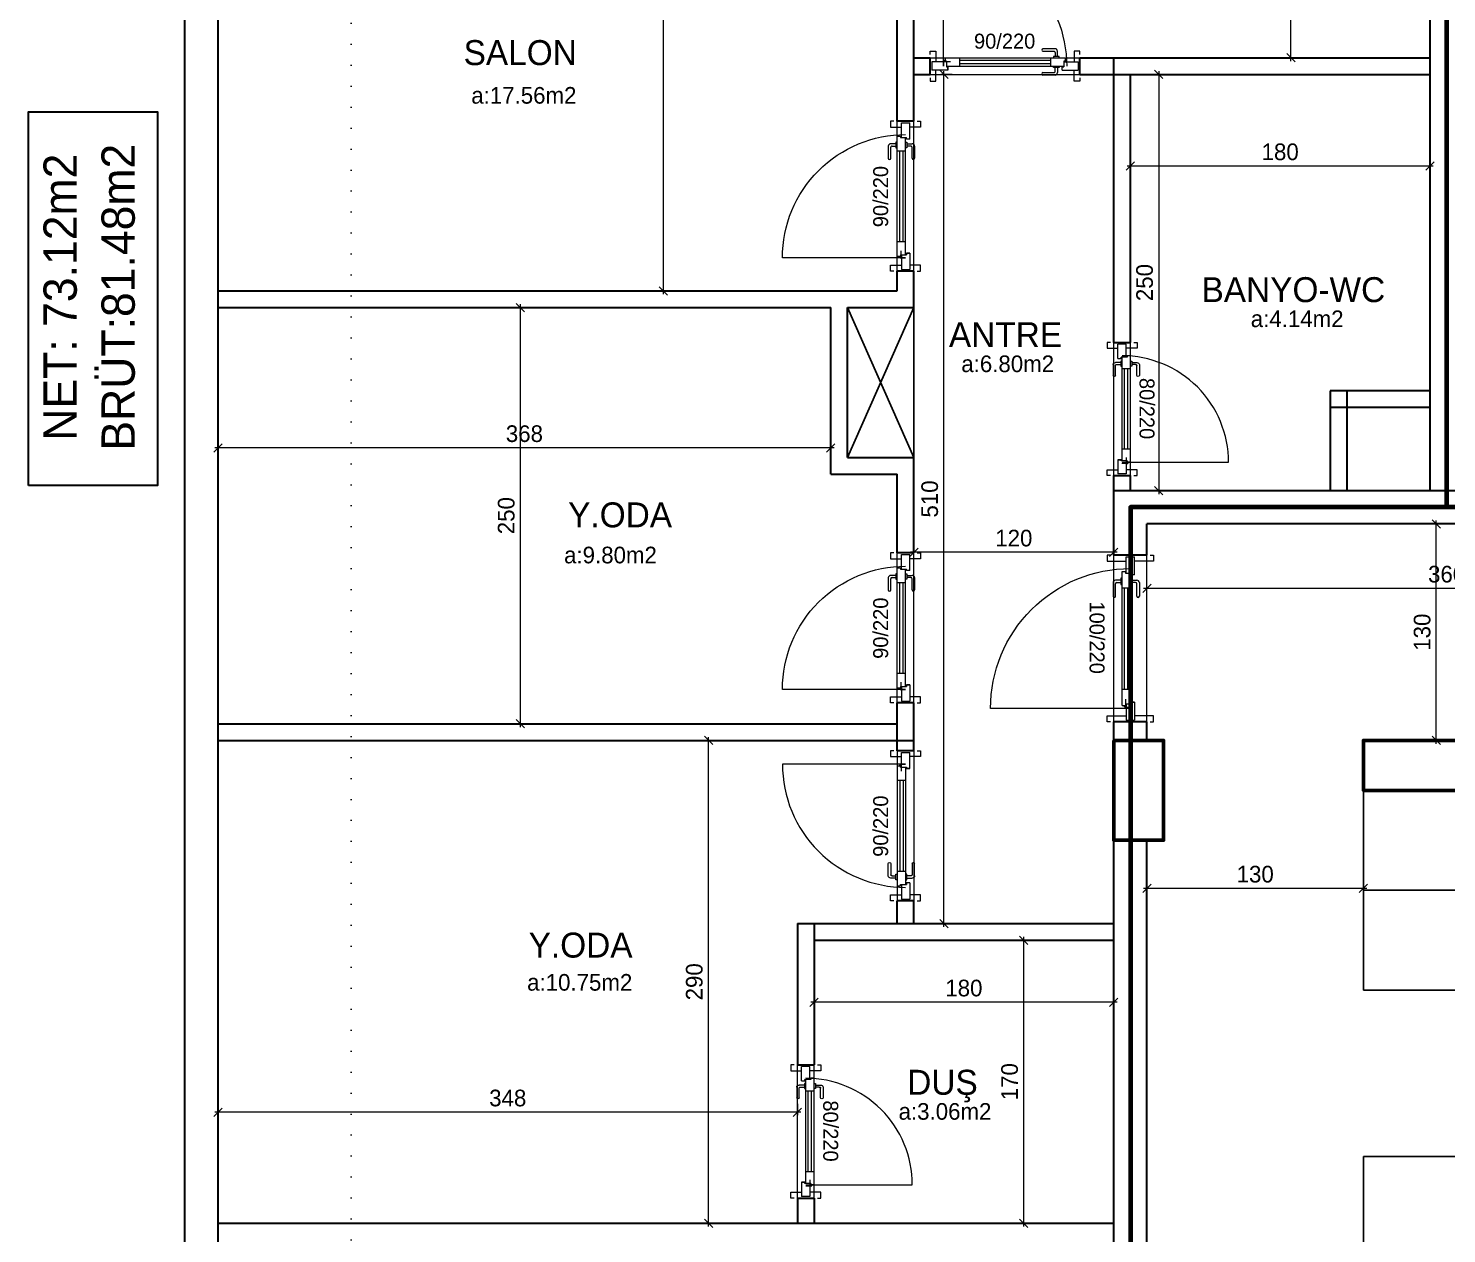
# Model space of a CAD drawing. Header units: centimetres. Extents: x 562865 to 1310255, y -148070 to 32737.
# Drawn here: x 599342 to 600194, y -613 to 111 of the extents above; entities that cross this region are included whole.
import ezdxf
from ezdxf.enums import TextEntityAlignment as Align

# ---------------------------------------------------------------- set-up
doc = ezdxf.new("R2010")
doc.units = ezdxf.units.CM
doc.header["$LTSCALE"] = 2.5
doc.linetypes.add('DASHED', pattern=[0.25, 0.125, -0.125])
doc.linetypes.add('DOT', pattern=[0.25, 0, -0.25])
doc.layers.get('0').update_dxf_attribs({"color": 86})
for name, color, linetype, lineweight in [('1', 126, 'Continuous', 25), ('ADAKENARI', 18, 'Continuous', 5), ('DUVAR', 4, 'Continuous', 30), ('duvar-kesim', 7, 'Continuous', 0), ('GÖRÜNÜŞLER', 96, 'Continuous', 25), ('ince', 30, 'Continuous', 15), ('iç ölçü', 106, 'Continuous', 18), ('kapi', 9, 'Continuous', 0), ('kolon', 1, 'Continuous', 53)]:
    doc.layers.add(name, color=color, linetype=linetype, lineweight=lineweight)
for name, color, linetype in [('alan', 7, 'Continuous'), ('kapi-yazi', 7, 'Continuous'), ('mahal', 7, 'Continuous'), ('MAKINA', 4, 'Continuous'), ('MERBAS', 231, 'Continuous'), ('MIMARI', 3, 'Continuous'), ('Oda', 7, 'Continuous')]:
    doc.layers.add(name, color=color, linetype=linetype)
doc.styles.add('MAHALADI', font='arial.ttf')
doc.styles.add('PINAR', font='comic.ttf')
doc.dimstyles.new('TEMİZ ÖLÇÜ', dxfattribs={"dimtxt": 10, "dimasz": 5, "dimexe": 1.8, "dimexo": 0.625, "dimgap": 3, "dimtad": 1, "dimdec": 0, "dimrnd": 0.5, "dimzin": 1, "dimdsep": 46, "dimtxsty": 'PINAR', "dimblk": 'OBLIQUE', "dimcen": 0.9, "dimdle": 2, "dimclrd": 256, "dimclre": 256, "dimclrt": 7, "dimadec": 0, "dimazin": 0, "dimtfac": 1, "dimtdec": 0, "dimtofl": 0, "dimtmove": 2, "dimatfit": 2, "dimfxl": 10, "dimfxlon": 1, "dimlwd": -1, "dimlwe": -1, "dimarcsym": 0})

# ---------------------------------------------------------------- blocks, each defined once
blk = doc.blocks.new('_Oblique')
at = {"color": 0, "linetype": 'ByBlock', "lineweight": -2}
blk.add_line((-0.5, -0.5), (0.5, 0.5), dxfattribs=at)
blk = doc.blocks.new('*D175')
at = {"layer": 'Defpoints', "color": 0}
for p in [(600013.95, -225.25), (600013.95, -255.31), (600373.95, -255.31)]:
    blk.add_point(p, dxfattribs=at)
at = {"layer": 'iç ölçü'}
for p, q in [((600375.95, -225.25), (600011.95, -225.25)), ((600013.95, -230.25), (600013.95, -223.45)), ((600373.95, -230.25), (600373.95, -223.45))]:
    blk.add_line(p, q, dxfattribs=at)
at = {"layer": 'iç ölçü', "linetype": 'ByBlock', "xscale": 5, "yscale": 5, "zscale": 5, "rotation": 180}
blk.add_blockref('_Oblique', (600013.95, -225.25), dxfattribs=at)
at = {"layer": 'iç ölçü', "linetype": 'ByBlock', "xscale": 5, "yscale": 5, "zscale": 5}
blk.add_blockref('_Oblique', (600373.95, -225.25), dxfattribs=at)
at = {"layer": 'iç ölçü', "color": 7, "insert": (600193.95, -216.74), "char_height": 10, "attachment_point": 5, "style": 'PINAR'}
blk.add_mtext('360', dxfattribs=at)
blk = doc.blocks.new('*D148')
at = {"layer": 'Defpoints', "color": 0}
for p in [(594835.25, -754.66), (594855.25, -757.26), (594855.25, -770.98)]:
    blk.add_point(p, dxfattribs=at)
at = {"layer": 'iç ölçü'}
for p, q in [((594833.25, -757.26), (594857.25, -757.26)), ((594835.25, -755.28), (594835.25, -759.06)), ((594855.25, -767.26), (594855.25, -755.46))]:
    blk.add_line(p, q, dxfattribs=at)
at = {"layer": 'iç ölçü', "xscale": 5, "yscale": 5, "zscale": 5, "rotation": 180}
blk.add_blockref('_Oblique', (594835.25, -757.26), dxfattribs=at)
at = {"layer": 'iç ölçü', "xscale": 5, "yscale": 5, "zscale": 5}
blk.add_blockref('_Oblique', (594855.25, -757.26), dxfattribs=at)
at = {"layer": 'iç ölçü', "color": 7, "insert": (594847.75, -742.49), "char_height": 10, "attachment_point": 5, "style": 'PINAR'}
blk.add_mtext('20', dxfattribs=at)
blk = doc.blocks.new('*D149')
at = {"layer": 'Defpoints', "color": 0}
for p in [(595060.25, -732.85), (595060.25, -757.26), (594855.25, -770.98)]:
    blk.add_point(p, dxfattribs=at)
at = {"layer": 'iç ölçü'}
for p, q in [((595060.25, -747.26), (595060.25, -759.06)), ((594853.25, -757.26), (595062.25, -757.26)), ((594855.25, -767.26), (594855.25, -755.46))]:
    blk.add_line(p, q, dxfattribs=at)
at = {"layer": 'iç ölçü', "xscale": 5, "yscale": 5, "zscale": 5, "rotation": 180}
blk.add_blockref('_Oblique', (594855.25, -757.26), dxfattribs=at)
at = {"layer": 'iç ölçü', "xscale": 5, "yscale": 5, "zscale": 5}
blk.add_blockref('_Oblique', (595060.25, -757.26), dxfattribs=at)
at = {"layer": 'iç ölçü', "color": 7, "insert": (594957.75, -748.79), "char_height": 10, "attachment_point": 5, "style": 'PINAR'}
blk.add_mtext('205', dxfattribs=at)
blk = doc.blocks.new('*D150')
at = {"layer": 'Defpoints', "color": 0}
for p in [(595060.25, -732.85), (595085.25, -754.82), (595085.25, -757.26)]:
    blk.add_point(p, dxfattribs=at)
at = {"layer": 'iç ölçü'}
for p, q in [((595060.25, -747.26), (595060.25, -759.06)), ((595058.25, -757.26), (595087.25, -757.26)), ((595085.25, -755.44), (595085.25, -759.06))]:
    blk.add_line(p, q, dxfattribs=at)
at = {"layer": 'iç ölçü', "xscale": 5, "yscale": 5, "zscale": 5, "rotation": 180}
blk.add_blockref('_Oblique', (595060.25, -757.26), dxfattribs=at)
at = {"layer": 'iç ölçü', "xscale": 5, "yscale": 5, "zscale": 5}
blk.add_blockref('_Oblique', (595085.25, -757.26), dxfattribs=at)
at = {"layer": 'iç ölçü', "color": 7, "insert": (595072.75, -745.8), "char_height": 10, "attachment_point": 5, "style": 'PINAR'}
blk.add_mtext('25', dxfattribs=at)
blk = doc.blocks.new('*D151')
at = {"layer": 'Defpoints', "color": 0}
for p in [(595021.92, -789.21), (595028.67, -789.21), (595028.67, -814.21)]:
    blk.add_point(p, dxfattribs=at)
at = {"layer": 'iç ölçü'}
for p, q in [((595028.05, -789.21), (595020.12, -789.21)), ((595021.92, -816.21), (595021.92, -787.21)), ((595028.05, -814.21), (595020.12, -814.21))]:
    blk.add_line(p, q, dxfattribs=at)
at = {"layer": 'iç ölçü', "xscale": 5, "yscale": 5, "zscale": 5}
for p, rotation in [((595021.92, -789.21), 90), ((595021.92, -814.21), 270)]:
    blk.add_blockref('_Oblique', p, dxfattribs=dict(at, rotation=rotation))
at = {"layer": 'iç ölçü', "color": 7, "insert": (595033.82, -801.71), "char_height": 10, "attachment_point": 5, "rotation": 90, "style": 'PINAR'}
blk.add_mtext('25', dxfattribs=at)
blk = doc.blocks.new('*D152')
at = {"layer": 'Defpoints', "color": 0}
for p in [(595021.92, -609.21), (595026.14, -609.21), (595028.67, -789.21)]:
    blk.add_point(p, dxfattribs=at)
at = {"layer": 'iç ölçü'}
for p, q in [((595025.52, -609.21), (595020.12, -609.21)), ((595021.92, -791.21), (595021.92, -607.21)), ((595028.05, -789.21), (595020.12, -789.21))]:
    blk.add_line(p, q, dxfattribs=at)
at = {"layer": 'iç ölçü', "xscale": 5, "yscale": 5, "zscale": 5}
for p, rotation in [((595021.92, -609.21), 90), ((595021.92, -789.21), 270)]:
    blk.add_blockref('_Oblique', p, dxfattribs=dict(at, rotation=rotation))
at = {"layer": 'iç ölçü', "color": 7, "insert": (595013.46, -699.21), "char_height": 10, "attachment_point": 5, "rotation": 90, "style": 'PINAR'}
blk.add_mtext('180', dxfattribs=at)
blk = doc.blocks.new('*D153')
at = {"layer": 'Defpoints', "color": 0}
for p in [(595021.92, -584.21), (595026.14, -584.21), (595026.14, -609.21)]:
    blk.add_point(p, dxfattribs=at)
at = {"layer": 'iç ölçü'}
for p, q in [((595025.52, -584.21), (595020.12, -584.21)), ((595021.92, -611.21), (595021.92, -582.21)), ((595025.52, -609.21), (595020.12, -609.21))]:
    blk.add_line(p, q, dxfattribs=at)
at = {"layer": 'iç ölçü', "xscale": 5, "yscale": 5, "zscale": 5}
for p, rotation in [((595021.92, -584.21), 90), ((595021.92, -609.21), 270)]:
    blk.add_blockref('_Oblique', p, dxfattribs=dict(at, rotation=rotation))
at = {"layer": 'iç ölçü', "color": 7, "insert": (595037.05, -596.71), "char_height": 10, "attachment_point": 5, "rotation": 90, "style": 'PINAR'}
blk.add_mtext('25', dxfattribs=at)
blk = doc.blocks.new('*D154')
at = {"layer": 'Defpoints', "color": 0}
for p in [(594705.25, -699.23), (594705.25, -700.16), (594835.25, -699.23)]:
    blk.add_point(p, dxfattribs=at)
at = {"layer": 'iç ölçü'}
for p, q in [((594837.25, -700.16), (594703.25, -700.16)), ((594705.25, -699.85), (594705.25, -701.96)), ((594835.25, -699.85), (594835.25, -701.96))]:
    blk.add_line(p, q, dxfattribs=at)
at = {"layer": 'iç ölçü', "xscale": 5, "yscale": 5, "zscale": 5, "rotation": 180}
blk.add_blockref('_Oblique', (594705.25, -700.16), dxfattribs=at)
at = {"layer": 'iç ölçü', "xscale": 5, "yscale": 5, "zscale": 5}
blk.add_blockref('_Oblique', (594835.25, -700.16), dxfattribs=at)
at = {"layer": 'iç ölçü', "color": 7, "insert": (594770.25, -691.73), "char_height": 10, "attachment_point": 5, "style": 'PINAR'}
blk.add_mtext('130', dxfattribs=at)
blk = doc.blocks.new('fm-door1')
at = {"linetype": 'Continuous'}
for p, q in [((0, 25), (0, -25)), ((100, 25), (0, 25)), ((79.7, 31.8), (79.7, -0.3)), ((84, 27.6), (127.8, 27.6)), ((90, 50), (910, 50)), ((90, 50), (90, 30)), ((100, 30), (90, 30)), ((100, 30), (100, -5)), ((100, 30), (100, -5)), ((100, 0), (900, 0)), ((190, 50), (190, 0)), ((810, 50), (810, 0)), ((910, 30), (900, 30)), ((900, 30), (900, -5)), ((900, 25), (1000, 25)), ((910, 50), (910, 30)), ((1000, 25), (1000, -25)), ((110, -25), (0, -25)), ((100, -5), (110, -5)), ((110, -5), (100, -5)), ((110, -5), (110, -25)), ((110, -25), (110, -5)), ((890, -25), (890, -5)), ((890, -5), (900, -5)), ((890, -25), (1000, -25))]:
    blk.add_line(p, q, dxfattribs=at)
at = {"color": 8, "linetype": 'Continuous'}
for p, q in [((190, 35), (810, 35)), ((190, 15), (810, 15))]:
    blk.add_line(p, q, dxfattribs=at)
at = {"linetype": 'Continuous'}
for points in [[(857.6, 58.1), (857.6, 88.9, 0.414214), (842.4, 104.1), (758.6, 104.1, 1), (758.6, 88.9), (834.8, 88.9, -0.414214), (842.4, 81.3), (842.4, 58.1)], [(857.6, -8.1), (857.6, -38.9, -0.414214), (842.4, -54.1), (758.6, -54.1, -1), (758.6, -38.9), (834.8, -38.9, 0.414214), (842.4, -31.3), (842.4, -8.1)]]:
    blk.add_lwpolyline(points, format="xyb", dxfattribs=at)
for points in [[(869, 50), (869, 58.1), (831, 58.1), (831, 50)], [(869, 0), (869, -8.1), (831, -8.1), (831, 0)]]:
    blk.add_lwpolyline(points, dxfattribs=at)
blk.add_circle((84, 31.8), 4.26, dxfattribs=at)
blk = doc.blocks.new('*D145')
at = {"layer": 'Defpoints', "color": 0}
for p in [(594908.08, -814.21), (594877.98, -944.21), (594908.08, -944.21)]:
    blk.add_point(p, dxfattribs=at)
at = {"layer": 'iç ölçü'}
for p, q in [((594882.98, -814.21), (594876.18, -814.21)), ((594877.98, -812.21), (594877.98, -946.21)), ((594882.98, -944.21), (594876.18, -944.21))]:
    blk.add_line(p, q, dxfattribs=at)
at = {"layer": 'iç ölçü', "xscale": 5, "yscale": 5, "zscale": 5}
for p, rotation in [((594877.98, -814.21), 90), ((594877.98, -944.21), 270)]:
    blk.add_blockref('_Oblique', p, dxfattribs=dict(at, rotation=rotation))
at = {"layer": 'iç ölçü', "color": 7, "insert": (594869.55, -879.21), "char_height": 10, "attachment_point": 5, "rotation": 90, "style": 'PINAR'}
blk.add_mtext('130', dxfattribs=at)
blk = doc.blocks.new('*D146')
at = {"layer": 'Defpoints', "color": 0}
for p in [(594879, -84.21), (594885.25, -84.21), (594877.98, -214.21)]:
    blk.add_point(p, dxfattribs=at)
at = {"layer": 'iç ölçü'}
for p, q in [((594884, -84.21), (594877.2, -84.21)), ((594879, -216.21), (594879, -82.21)), ((594878.61, -214.21), (594880.8, -214.21))]:
    blk.add_line(p, q, dxfattribs=at)
at = {"layer": 'iç ölçü', "xscale": 5, "yscale": 5, "zscale": 5}
for p, rotation in [((594879, -84.21), 90), ((594879, -214.21), 270)]:
    blk.add_blockref('_Oblique', p, dxfattribs=dict(at, rotation=rotation))
at = {"layer": 'iç ölçü', "color": 7, "insert": (594870.57, -149.21), "char_height": 10, "attachment_point": 5, "rotation": 90, "style": 'PINAR'}
blk.add_mtext('130', dxfattribs=at)
blk = doc.blocks.new('*D147')
at = {"layer": 'Defpoints', "color": 0}
for p in [(594705.25, -288.43), (594835.25, -288.43), (594835.25, -303.04)]:
    blk.add_point(p, dxfattribs=at)
at = {"layer": 'iç ölçü'}
for p, q in [((594705.25, -298.04), (594705.25, -304.84)), ((594835.25, -298.04), (594835.25, -304.84)), ((594703.25, -303.04), (594837.25, -303.04))]:
    blk.add_line(p, q, dxfattribs=at)
at = {"layer": 'iç ölçü', "xscale": 5, "yscale": 5, "zscale": 5, "rotation": 180}
blk.add_blockref('_Oblique', (594705.25, -303.04), dxfattribs=at)
at = {"layer": 'iç ölçü', "xscale": 5, "yscale": 5, "zscale": 5}
blk.add_blockref('_Oblique', (594835.25, -303.04), dxfattribs=at)
at = {"layer": 'iç ölçü', "color": 7, "insert": (594770.25, -294.61), "char_height": 10, "attachment_point": 5, "style": 'PINAR'}
blk.add_mtext('130', dxfattribs=at)
blk = doc.blocks.new('*D216')
at = {"layer": 'Defpoints', "color": 0}
for p in [(599930.23, -436.52), (599939.95, -436.52), (599930.23, -606.52)]:
    blk.add_point(p, dxfattribs=at)
at = {"layer": 'iç ölçü'}
for p, q in [((599934.95, -436.52), (599941.75, -436.52)), ((599939.95, -608.52), (599939.95, -434.52)), ((599934.95, -606.52), (599941.75, -606.52))]:
    blk.add_line(p, q, dxfattribs=at)
at = {"layer": 'iç ölçü', "linetype": 'ByBlock', "xscale": 5, "yscale": 5, "zscale": 5}
for p, rotation in [((599939.95, -436.52), 90), ((599939.95, -606.52), 270)]:
    blk.add_blockref('_Oblique', p, dxfattribs=dict(at, rotation=rotation))
at = {"layer": 'iç ölçü', "color": 7, "insert": (599931.45, -521.52), "char_height": 10, "attachment_point": 5, "rotation": 90, "style": 'PINAR'}
blk.add_mtext('170', dxfattribs=at)
blk = doc.blocks.new('*D217')
at = {"layer": 'Defpoints', "color": 0}
for p in [(599813.95, -457.58), (599993.95, -457.58), (599813.95, -473.79)]:
    blk.add_point(p, dxfattribs=at)
at = {"layer": 'iç ölçü'}
for p, q in [((599995.95, -473.79), (599811.95, -473.79)), ((599813.95, -468.79), (599813.95, -475.59)), ((599993.95, -468.79), (599993.95, -475.59))]:
    blk.add_line(p, q, dxfattribs=at)
at = {"layer": 'iç ölçü', "linetype": 'ByBlock', "xscale": 5, "yscale": 5, "zscale": 5, "rotation": 180}
blk.add_blockref('_Oblique', (599813.95, -473.79), dxfattribs=at)
at = {"layer": 'iç ölçü', "linetype": 'ByBlock', "xscale": 5, "yscale": 5, "zscale": 5}
blk.add_blockref('_Oblique', (599993.95, -473.79), dxfattribs=at)
at = {"layer": 'iç ölçü', "color": 7, "insert": (599903.95, -465.33), "char_height": 10, "attachment_point": 5, "style": 'PINAR'}
blk.add_mtext('180', dxfattribs=at)
blk = doc.blocks.new('*D218')
at = {"layer": 'Defpoints', "color": 0}
for p in [(599750.63, -316.52), (599772.26, -316.52), (599772.26, -606.52)]:
    blk.add_point(p, dxfattribs=at)
at = {"layer": 'iç ölçü'}
for p, q in [((599750.63, -608.52), (599750.63, -314.52)), ((599755.63, -316.52), (599748.83, -316.52)), ((599755.63, -606.52), (599748.83, -606.52))]:
    blk.add_line(p, q, dxfattribs=at)
at = {"layer": 'iç ölçü', "linetype": 'ByBlock', "xscale": 5, "yscale": 5, "zscale": 5}
for p, rotation in [((599750.63, -316.52), 90), ((599750.63, -606.52), 270)]:
    blk.add_blockref('_Oblique', p, dxfattribs=dict(at, rotation=rotation))
at = {"layer": 'iç ölçü', "color": 7, "insert": (599742.05, -461.52), "char_height": 10, "attachment_point": 5, "rotation": 90, "style": 'PINAR'}
blk.add_mtext('290', dxfattribs=at)
blk = doc.blocks.new('*D219')
at = {"layer": 'Defpoints', "color": 0}
for p in [(599455.95, -451.56), (599803.95, -451.56), (599455.95, -539.84)]:
    blk.add_point(p, dxfattribs=at)
at = {"layer": 'iç ölçü'}
for p, q in [((599455.95, -534.84), (599455.95, -541.64)), ((599803.95, -534.84), (599803.95, -541.64)), ((599805.95, -539.84), (599453.95, -539.84))]:
    blk.add_line(p, q, dxfattribs=at)
at = {"layer": 'iç ölçü', "linetype": 'ByBlock', "xscale": 5, "yscale": 5, "zscale": 5, "rotation": 180}
blk.add_blockref('_Oblique', (599455.95, -539.84), dxfattribs=at)
at = {"layer": 'iç ölçü', "linetype": 'ByBlock', "xscale": 5, "yscale": 5, "zscale": 5}
blk.add_blockref('_Oblique', (599803.95, -539.84), dxfattribs=at)
at = {"layer": 'iç ölçü', "color": 7, "insert": (599629.95, -531.38), "char_height": 10, "attachment_point": 5, "style": 'PINAR'}
blk.add_mtext('348', dxfattribs=at)
blk = doc.blocks.new('*D220')
at = {"layer": 'Defpoints', "color": 0}
for p in [(599637.55, -56.52), (599658.16, -56.52), (599658.16, -306.52)]:
    blk.add_point(p, dxfattribs=at)
at = {"layer": 'iç ölçü'}
for p, q in [((599642.55, -56.52), (599635.75, -56.52)), ((599637.55, -308.52), (599637.55, -54.52)), ((599642.55, -306.52), (599635.75, -306.52))]:
    blk.add_line(p, q, dxfattribs=at)
at = {"layer": 'iç ölçü', "linetype": 'ByBlock', "xscale": 5, "yscale": 5, "zscale": 5}
for p, rotation in [((599637.55, -56.52), 90), ((599637.55, -306.52), 270)]:
    blk.add_blockref('_Oblique', p, dxfattribs=dict(at, rotation=rotation))
at = {"layer": 'iç ölçü', "color": 7, "insert": (599629.07, -181.52), "char_height": 10, "attachment_point": 5, "rotation": 90, "style": 'PINAR'}
blk.add_mtext('250', dxfattribs=at)
blk = doc.blocks.new('*D221')
at = {"layer": 'Defpoints', "color": 0}
for p in [(599455.95, -107.53), (599823.95, -107.53), (599455.95, -140.86)]:
    blk.add_point(p, dxfattribs=at)
at = {"layer": 'iç ölçü'}
for p, q in [((599455.95, -135.86), (599455.95, -142.66)), ((599823.95, -135.86), (599823.95, -142.66)), ((599825.95, -140.86), (599453.95, -140.86))]:
    blk.add_line(p, q, dxfattribs=at)
at = {"layer": 'iç ölçü', "linetype": 'ByBlock', "xscale": 5, "yscale": 5, "zscale": 5, "rotation": 180}
blk.add_blockref('_Oblique', (599455.95, -140.86), dxfattribs=at)
at = {"layer": 'iç ölçü', "linetype": 'ByBlock', "xscale": 5, "yscale": 5, "zscale": 5}
blk.add_blockref('_Oblique', (599823.95, -140.86), dxfattribs=at)
at = {"layer": 'iç ölçü', "color": 7, "insert": (599639.95, -132.35), "char_height": 10, "attachment_point": 5, "style": 'PINAR'}
blk.add_mtext('368', dxfattribs=at)
blk = doc.blocks.new('*D222')
at = {"layer": 'Defpoints', "color": 0}
for p in [(599723.49, 408.48), (599750.15, 408.48), (599750.15, -46.52)]:
    blk.add_point(p, dxfattribs=at)
at = {"layer": 'iç ölçü'}
for p, q in [((599723.49, -48.52), (599723.49, 410.48)), ((599728.49, 408.48), (599721.69, 408.48)), ((599728.49, -46.52), (599721.69, -46.52))]:
    blk.add_line(p, q, dxfattribs=at)
at = {"layer": 'iç ölçü', "linetype": 'ByBlock', "xscale": 5, "yscale": 5, "zscale": 5}
for p, rotation in [((599723.49, 408.48), 90), ((599723.49, -46.52), 270)]:
    blk.add_blockref('_Oblique', p, dxfattribs=dict(at, rotation=rotation))
at = {"layer": 'iç ölçü', "color": 7, "insert": (599715, 180.98), "char_height": 10, "attachment_point": 5, "rotation": 90, "style": 'PINAR'}
blk.add_mtext('455', dxfattribs=at)
blk = doc.blocks.new('*D226')
at = {"layer": 'Defpoints', "color": 0}
for p in [(600083.47, 408.48), (600100.41, 408.48), (600083.47, 93.48)]:
    blk.add_point(p, dxfattribs=at)
at = {"layer": 'iç ölçü'}
for p, q in [((600100.41, 91.48), (600100.41, 410.48)), ((600095.41, 408.48), (600102.21, 408.48)), ((600095.41, 93.48), (600102.21, 93.48))]:
    blk.add_line(p, q, dxfattribs=at)
at = {"layer": 'iç ölçü', "linetype": 'ByBlock', "xscale": 5, "yscale": 5, "zscale": 5}
for p, rotation in [((600100.41, 408.48), 90), ((600100.41, 93.48), 270)]:
    blk.add_blockref('_Oblique', p, dxfattribs=dict(at, rotation=rotation))
at = {"layer": 'iç ölçü', "color": 7, "insert": (600091.92, 250.98), "char_height": 10, "attachment_point": 5, "rotation": 90, "style": 'PINAR'}
blk.add_mtext('315', dxfattribs=at)
blk = doc.blocks.new('*D228')
at = {"layer": 'Defpoints', "color": 0}
for p in [(600003.95, 28.48), (600003.95, 11.8), (600183.95, 11.8)]:
    blk.add_point(p, dxfattribs=at)
at = {"layer": 'iç ölçü'}
for p, q in [((600185.95, 28.48), (600001.95, 28.48)), ((600003.95, 23.48), (600003.95, 30.28)), ((600183.95, 23.48), (600183.95, 30.28))]:
    blk.add_line(p, q, dxfattribs=at)
at = {"layer": 'iç ölçü', "linetype": 'ByBlock', "xscale": 5, "yscale": 5, "zscale": 5, "rotation": 180}
blk.add_blockref('_Oblique', (600003.95, 28.48), dxfattribs=at)
at = {"layer": 'iç ölçü', "linetype": 'ByBlock', "xscale": 5, "yscale": 5, "zscale": 5}
blk.add_blockref('_Oblique', (600183.95, 28.48), dxfattribs=at)
at = {"layer": 'iç ölçü', "color": 7, "insert": (600093.95, 36.94), "char_height": 10, "attachment_point": 5, "style": 'PINAR'}
blk.add_mtext('180', dxfattribs=at)
blk = doc.blocks.new('*D229')
at = {"layer": 'Defpoints', "color": 0}
for p in [(600046.42, 83.48), (600021.03, -166.52), (600046.42, -166.52)]:
    blk.add_point(p, dxfattribs=at)
at = {"layer": 'iç ölçü'}
for p, q in [((600021.03, 85.48), (600021.03, -168.52)), ((600026.03, 83.48), (600019.23, 83.48)), ((600026.03, -166.52), (600019.23, -166.52))]:
    blk.add_line(p, q, dxfattribs=at)
at = {"layer": 'iç ölçü', "linetype": 'ByBlock', "xscale": 5, "yscale": 5, "zscale": 5}
for p, rotation in [((600021.03, 83.48), 90), ((600021.03, -166.52), 270)]:
    blk.add_blockref('_Oblique', p, dxfattribs=dict(at, rotation=rotation))
at = {"layer": 'iç ölçü', "color": 7, "insert": (600012.55, -41.52), "char_height": 10, "attachment_point": 5, "rotation": 90, "style": 'PINAR'}
blk.add_mtext('250', dxfattribs=at)
blk = doc.blocks.new('*D230')
at = {"layer": 'Defpoints', "color": 0}
for p in [(599873.95, -203.48), (599873.95, -210.83), (599993.95, -210.83)]:
    blk.add_point(p, dxfattribs=at)
at = {"layer": 'iç ölçü'}
for p, q in [((599995.95, -203.48), (599871.95, -203.48)), ((599873.95, -208.48), (599873.95, -201.68)), ((599993.95, -208.48), (599993.95, -201.68))]:
    blk.add_line(p, q, dxfattribs=at)
at = {"layer": 'iç ölçü', "linetype": 'ByBlock', "xscale": 5, "yscale": 5, "zscale": 5, "rotation": 180}
blk.add_blockref('_Oblique', (599873.95, -203.48), dxfattribs=at)
at = {"layer": 'iç ölçü', "linetype": 'ByBlock', "xscale": 5, "yscale": 5, "zscale": 5}
blk.add_blockref('_Oblique', (599993.95, -203.48), dxfattribs=at)
at = {"layer": 'iç ölçü', "color": 7, "insert": (599933.95, -195.07), "char_height": 10, "attachment_point": 5, "style": 'PINAR'}
blk.add_mtext('120', dxfattribs=at)
blk = doc.blocks.new('*D231')
at = {"layer": 'Defpoints', "color": 0}
for p in [(599891.95, 83.48), (599898.95, 83.48), (599898.95, -426.52)]:
    blk.add_point(p, dxfattribs=at)
at = {"layer": 'iç ölçü'}
for p, q in [((599891.95, -428.52), (599891.95, 85.48)), ((599896.95, 83.48), (599890.15, 83.48)), ((599896.95, -426.52), (599890.15, -426.52))]:
    blk.add_line(p, q, dxfattribs=at)
at = {"layer": 'iç ölçü', "linetype": 'ByBlock', "xscale": 5, "yscale": 5, "zscale": 5}
for p, rotation in [((599891.95, 83.48), 90), ((599891.95, -426.52), 270)]:
    blk.add_blockref('_Oblique', p, dxfattribs=dict(at, rotation=rotation))
at = {"layer": 'iç ölçü', "color": 7, "insert": (599883.46, -171.52), "char_height": 10, "attachment_point": 5, "rotation": 90, "style": 'PINAR'}
blk.add_mtext('510', dxfattribs=at)
blk = doc.blocks.new('A$C25296537')
at = {"color": 4, "ltscale": 0.1}
for p, q in [((245.32, 314.98), (241.85, 314.98)), ((241.85, 314.98), (241.85, 263.57)), ((245.32, 314.98), (245.32, 263.57)), ((249.24, 264.98), (245.71, 264.98)), ((245.71, 264.98), (245.71, 214.98)), ((249.24, 264.98), (249.24, 214.98)), ((241.85, 263.57), (245.32, 263.57)), ((245.71, 214.98), (249.24, 214.98))]:
    blk.add_line(p, q, dxfattribs=at)
at = {"layer": '1', "linetype": 'DASHED', "ltscale": 20}
blk.add_line((224, 725), (224, 722), dxfattribs=at)
at = {"layer": 'DUVAR'}
for p, q in [((474, 900), (74, 900)), ((74, 861.21), (74, 900)), ((474, 861.21), (474, 900)), ((454, 880), (94, 880)), ((94, 861.21), (94, 880)), ((454, 861.21), (454, 880)), ((94, 861.21), (74, 861.21)), ((454, 861.21), (474, 861.21)), ((74, 750), (74, 761.21)), ((94, 761.21), (74, 761.21)), ((94, 750), (94, 761.21)), ((454, 750), (454, 761.21)), ((454, 761.21), (474, 761.21)), ((474, 750), (474, 761.21)), ((74, 210), (74, 690)), ((94, 210), (94, 690)), ((224, 355), (224, 314.98)), ((244, 355), (244, 314.98)), ((224, 314.98), (244, 314.98)), ((224, 214.98), (224, 175)), ((224, 214.98), (244, 214.98)), ((244, 214.98), (244, 175)), ((74, 150), (74, 138.79)), ((94, 150), (94, 138.79)), ((454, 150), (454, 138.79)), ((474, 150), (474, 138.79)), ((94, 138.79), (74, 138.79)), ((454, 138.79), (474, 138.79)), ((74, 38.79), (74, 0)), ((94, 38.79), (74, 38.79)), ((94, 38.79), (94, 20)), ((454, 38.79), (454, 20)), ((454, 38.79), (474, 38.79)), ((474, 38.79), (474, 0)), ((454, 20), (94, 20)), ((474, 0), (74, 0))]:
    blk.add_line(p, q, dxfattribs=at)
at = {"layer": 'duvar-kesim'}
for p, q in [((74, 761.21), (74, 861.21)), ((94, 761.21), (94, 861.21)), ((454, 761.21), (454, 861.21)), ((474, 761.21), (474, 861.21)), ((224, 314.98), (224, 214.98)), ((244, 314.98), (244, 214.98)), ((74, 138.79), (74, 38.79)), ((94, 138.79), (94, 38.79)), ((454, 138.79), (454, 38.79)), ((474, 138.79), (474, 38.79))]:
    blk.add_line(p, q, dxfattribs=at)
at = {"layer": 'ince', "ltscale": 0.1}
for p, q in [((244, 330.42), (265.64, 330.42)), ((265.64, 330.42), (265.64, 198.81)), ((244, 302.6), (244, 314.98)), ((244, 214.98), (244, 198.81)), ((244, 198.81), (265.64, 198.81))]:
    blk.add_line(p, q, dxfattribs=at)
at = {"layer": 'kapi'}
for points in [[(72, 861.21), (70, 861.21), (70, 857.71), (81.5, 857.71)], [(96, 861.21), (98, 861.21), (98, 857.71), (86.5, 857.71)], [(452, 861.21), (450, 861.21), (450, 857.71), (461.5, 857.71)], [(476, 861.21), (478, 861.21), (478, 857.71), (466.5, 857.71)], [(72, 761.21), (70, 761.21), (70, 764.71), (81.5, 764.71)], [(96, 761.21), (98, 761.21), (98, 764.71), (86.5, 764.71)], [(452, 761.21), (450, 761.21), (450, 764.71), (461.5, 764.71)], [(476, 761.21), (478, 761.21), (478, 764.71), (466.5, 764.71)], [(72, 138.79), (70, 138.79), (70, 135.29), (81.5, 135.29)], [(96, 138.79), (98, 138.79), (98, 135.29), (86.5, 135.29)], [(452, 138.79), (450, 138.79), (450, 135.29), (461.5, 135.29)], [(476, 138.79), (478, 138.79), (478, 135.29), (466.5, 135.29)], [(72, 38.79), (70, 38.79), (70, 42.29), (81.5, 42.29)], [(96, 38.79), (98, 38.79), (98, 42.29), (86.5, 42.29)], [(452, 38.79), (450, 38.79), (450, 42.29), (461.5, 42.29)], [(476, 38.79), (478, 38.79), (478, 42.29), (466.5, 42.29)]]:
    blk.add_lwpolyline(points, dxfattribs=at)
for points in [[(84, 769.21), (0, 769.21, -0.414214), (84, 853.21, -0.414214)], [(464, 769.21), (548, 769.21, 0.414214), (464, 853.21, 0.414214)], [(84, 130.79), (0, 130.79, 0.414214), (84, 46.79, 0.414214)], [(464, 130.79), (548, 130.79, -0.414214), (464, 46.79, -0.414214)]]:
    blk.add_lwpolyline(points, format="xyb", dxfattribs=at)
at = {"layer": 'kolon'}
for points in [[(74, 750), (104, 750), (104, 690), (74, 690)], [(474, 150), (474, 750), (224, 750), (224, 720), (449, 720), (449, 380), (224, 380), (224, 355), (449, 355), (449, 175), (224, 175), (224, 150)], [(74, 210), (104, 210), (104, 150), (74, 150)]]:
    blk.add_lwpolyline(points, close=True, dxfattribs=at)
blk.add_lwpolyline([(224, 150), (474, 150)], dxfattribs=at)
at = {"layer": 'MAKINA', "ltscale": 0.1}
for p, q in [((412.79, 211.39), (412.79, 216.08)), ((441.45, 216.08), (441.45, 211.39))]:
    blk.add_line(p, q, dxfattribs=at)
at = {"layer": 'MERBAS'}
for p, q in [((224, 600), (224, 720)), ((224, 720), (449, 720)), ((449, 720), (449, 380)), ((224, 380), (224, 500)), ((449, 380), (224, 380))]:
    blk.add_line(p, q, dxfattribs=at)
for points in [[(224, 660), (319, 660, -0.414214), (389, 590), (389, 510, -0.414214), (319, 440), (224, 440)], [(224, 600), (319, 600, -0.414214), (329, 590), (329, 510, -0.414214), (319, 500), (224, 500)]]:
    blk.add_lwpolyline(points, format="xyb", dxfattribs=at)
at = {"layer": 'MIMARI', "ltscale": 0.1}
for p, q in [((333.87, 360.5), (331.52, 360.5)), ((331.52, 337.69), (331.52, 360.5)), ((333.87, 340.03), (333.87, 360.5)), ((345.6, 360.5), (343.26, 360.5)), ((343.26, 360.5), (343.26, 340.03)), ((345.6, 360.5), (345.6, 337.69)), ((345.6, 337.69), (331.52, 337.69)), ((343.26, 340.03), (333.87, 340.03)), ((412.79, 318.61), (441.45, 318.61)), ((412.79, 318.61), (441.45, 318.61)), ((412.79, 313.92), (412.79, 318.61)), ((441.45, 318.61), (441.45, 313.92)), ((441.45, 318.61), (441.45, 313.92)), ((412.79, 313.92), (441.45, 313.92)), ((412.79, 313.92), (441.45, 313.92)), ((412.79, 308.05), (424.53, 308.05)), ((412.79, 221.95), (412.79, 308.05)), ((424.53, 221.95), (424.53, 308.05)), ((412.79, 221.95), (424.53, 221.95)), ((412.79, 216.08), (441.45, 216.08)), ((412.79, 211.39), (441.45, 211.39)), ((345.6, 192.31), (331.52, 192.31)), ((331.52, 192.31), (331.52, 169.5)), ((343.26, 189.97), (333.87, 189.97)), ((333.87, 189.97), (333.87, 169.5)), ((343.26, 169.5), (343.26, 189.97)), ((345.6, 169.5), (345.6, 192.31)), ((333.87, 169.5), (331.52, 169.5)), ((345.6, 169.5), (343.26, 169.5))]:
    blk.add_line(p, q, dxfattribs=at)
for points in [[(343.26, 355), (333.87, 355)], [(390.47, 194.95), (402.43, 194.95), (402.43, 335.05), (251.07, 335.05), (251.07, 330.42)], [(390.47, 197.3), (400.08, 197.3), (400.08, 332.7), (253.42, 332.7), (253.42, 330.42)], [(251.07, 198.81), (251.07, 194.95), (390.47, 194.95)], [(253.42, 198.81), (253.42, 197.3), (390.47, 197.3)], [(343.26, 175), (333.87, 175)]]:
    blk.add_lwpolyline(points, dxfattribs=at)
for points in [[(341.01, 337.69), (341.01, 336.49), (335.96, 336.49), (335.96, 337.69)], [(339.54, 336.49), (338.59, 335.05), (338.56, 335.05), (337.65, 336.49)], [(341.01, 192.31), (341.01, 193.51), (335.96, 193.51), (335.96, 192.31)], [(339.54, 193.51), (338.59, 194.95), (338.56, 194.95), (337.65, 193.51)]]:
    blk.add_lwpolyline(points, close=True, dxfattribs=at)
for points in [[(341.01, 337.69), (341.01, 336.49), (335.96, 337.69), (335.96, 336.49)], [(337.65, 336.49), (338.56, 335.05), (339.54, 336.49), (338.58, 335.02)], [(341.01, 192.31), (341.01, 193.51), (335.96, 192.31), (335.96, 193.51)], [(337.65, 193.51), (338.56, 194.95), (339.54, 193.51), (338.58, 194.98)]]:
    blk.add_solid(points, dxfattribs=at)
at = {"layer": 'kapi', "yscale": 0.09999999999990905, "zscale": 0.098}
for p, xscale, rotation in [((84, 762.21), 0.09799999999995634, 90), ((464, 762.21), -0.09799999999995634, 270), ((84, 137.79), -0.09799999999995634, 90), ((464, 137.79), 0.09799999999995634, 270)]:
    blk.add_blockref('fm-door1', p, dxfattribs=dict(at, xscale=xscale, rotation=rotation))
at = {"layer": 'alan', "style": 'MAHALADI'}
blk.add_text('alan :3.80 m²', height=10, dxfattribs=at).set_placement((341.24, 257.25), align=Align.CENTER)
at = {"layer": 'kapi-yazi', "style": 'PINAR'}
for rotation, p in [(270, (64, 811.74)), (90, (484, 811.21)), (90, (64.37, 88.26)), (270, (483.63, 88.79))]:
    blk.add_text('100/220', height=9, rotation=rotation, dxfattribs=at).set_placement(p, align=Align.MIDDLE_CENTER)
at = {"layer": 'Oda', "style": 'MAHALADI'}
blk.add_text('ASANSÖR', height=15, dxfattribs=at).set_placement((341.24, 272.25), align=Align.CENTER)
at = {"layer": 'iç ölçü'}
for base, p1, p2, angle, override, picture, middle in [((267.75, 880), (266.73, 750), (274, 880), 90, {"dimfxl": 5, "dimarcsym": 1}, '*D146', (259.32, 815)), ((224, 661.17), (94, 675.78), (224, 675.78), 180, {"dimfxl": 5, "dimarcsym": 1}, '*D147', (159, 669.6)), ((410.67, 355), (417.42, 175), (414.89, 355), 90, {"dimtxsty": 'PINAR'}, '*D152', (402.21, 265)), ((94, 264.05), (224, 264.98), (94, 264.98), 180, {"dimfxl": 5, "dimarcsym": 1}, '*D154', (159, 272.48)), ((449, 206.95), (244, 193.23), (449, 231.36), 180, {"dimtxsty": 'PINAR'}, '*D149', (346.5, 215.42)), ((266.73, 20), (296.83, 150), (296.83, 20), 90, {"dimfxl": 5, "dimarcsym": 1}, '*D145', (258.3, 85))]:
    dim = blk.add_linear_dim(base=base, p1=p1, p2=p2, angle=angle, dimstyle='TEMİZ ÖLÇÜ', override=override, dxfattribs=at)
    dim.commit()
    dim.dimension.update_dxf_attribs({"geometry": picture, "text_midpoint": middle, "insert": (-594611.25, 964.21)})
for base, p1, p2, angle, picture, middle in [((410.67, 380), (414.89, 355), (414.89, 380), 90, '*D153', (425.8, 367.5)), ((474, 206.95), (449, 231.36), (474, 209.39), 180, '*D150', (461.5, 218.41)), ((244, 206.95), (224, 209.55), (244, 193.23), 180, '*D148', (236.5, 221.72)), ((410.67, 175), (417.42, 150), (417.42, 175), 90, '*D151', (422.57, 162.5))]:
    dim = blk.add_linear_dim(base=base, p1=p1, p2=p2, angle=angle, dimstyle='TEMİZ ÖLÇÜ', override={"dimtxsty": 'PINAR'}, dxfattribs=at)
    dim.commit()
    dim.dimension.update_dxf_attribs({"geometry": picture, "text_midpoint": middle, "dimtype": 128, "insert": (-594611.25, 964.21)})

msp = doc.modelspace()

# ---------------------------------------------------------------- linework, layer by layer
at = {"layer": 'ADAKENARI', "color": 2, "linetype": 'DOT', "ltscale": 20}
msp.add_lwpolyline([(600851.95, 328.48), (599535.95, 328.48), (599535.95, -1801.52), (600851.95, -1801.52)], close=True, dxfattribs=at)
at = {"layer": 'DUVAR'}
for p, q in [((599435.95, -1901.52), (599435.95, 428.48)), ((599863.95, 55.36), (599863.95, 408.48)), ((599873.95, 55.36), (599873.95, 408.48)), ((600183.95, 408.48), (600183.95, -166.52)), ((599455.95, -1801.52), (599455.95, 328.48)), ((599873.95, 93.48), (599883.7, 93.48)), ((599883.7, 83.48), (599883.7, 93.48)), ((599973.7, 93.48), (600183.95, 93.48)), ((599973.7, 83.48), (599973.7, 93.48)), ((599993.95, -77.49), (599993.95, 93.48)), ((599873.95, 83.48), (599883.7, 83.48)), ((599973.7, 83.48), (600183.95, 83.48)), ((600003.95, -77.49), (600003.95, 83.48)), ((599873.95, 55.36), (599863.95, 55.36)), ((599863.95, -46.52), (599863.95, -34.64)), ((599873.95, -34.64), (599863.95, -34.64)), ((599873.95, -56.52), (599873.95, -34.64)), ((599455.95, -46.52), (599863.95, -46.52)), ((599455.95, -56.52), (599823.95, -56.52)), ((599823.95, -156.52), (599823.95, -56.52)), ((599833.95, -146.52), (599833.95, -56.52)), ((599833.95, -56.52), (599873.95, -56.52)), ((599993.95, -77.49), (600003.95, -77.49)), ((600183.95, -106.52), (600123.95, -106.52)), ((600123.95, -106.52), (600123.95, -166.52)), ((600133.95, -106.52), (600133.95, -166.52)), ((600183.95, -116.52), (600123.95, -116.52)), ((599833.95, -146.52), (599873.95, -146.52)), ((599873.95, -203.88), (599873.95, -146.52)), ((599823.95, -156.52), (599863.95, -156.52)), ((599863.95, -203.88), (599863.95, -156.52)), ((599993.95, -166.52), (599993.95, -157.49)), ((599993.95, -157.49), (600003.95, -157.49)), ((600003.95, -166.52), (600003.95, -157.49)), ((599873.95, -203.88), (599863.95, -203.88)), ((599863.95, -322.78), (599863.95, -293.88)), ((599873.95, -293.88), (599863.95, -293.88)), ((599873.95, -322.78), (599873.95, -293.88)), ((599455.95, -306.52), (599863.95, -306.52)), ((599455.95, -316.52), (599873.95, -316.52)), ((599873.95, -322.78), (599863.95, -322.78)), ((599863.95, -426.52), (599863.95, -412.78)), ((599873.95, -412.78), (599863.95, -412.78)), ((599873.95, -426.52), (599873.95, -412.78)), ((599803.95, -426.52), (599993.95, -426.52)), ((599803.95, -426.52), (599803.95, -511.43)), ((599813.95, -426.52), (599813.95, -511.43)), ((599813.95, -436.52), (599993.95, -436.52)), ((599803.95, -511.43), (599813.95, -511.43)), ((599803.95, -591.43), (599803.95, -606.52)), ((599803.95, -591.43), (599813.95, -591.43)), ((599813.95, -591.43), (599813.95, -606.52)), ((599455.95, -606.52), (599993.95, -606.52))]:
    msp.add_line(p, q, dxfattribs=at)
at = {"layer": 'duvar-kesim'}
for p, q in [((599883.7, 93.48), (599973.7, 93.48)), ((599883.7, 83.48), (599973.7, 83.48)), ((599863.95, -34.64), (599863.95, 55.36)), ((599873.95, -34.64), (599873.95, 55.36)), ((599993.95, -157.49), (599993.95, -77.49)), ((600003.95, -157.49), (600003.95, -77.49)), ((599863.95, -293.88), (599863.95, -203.88)), ((599873.95, -293.88), (599873.95, -203.88)), ((599863.95, -322.78), (599863.95, -412.78)), ((599873.95, -322.78), (599873.95, -412.78)), ((599803.95, -591.43), (599803.95, -511.43)), ((599813.95, -591.43), (599813.95, -511.43))]:
    msp.add_line(p, q, dxfattribs=at)
at = {"layer": 'GÖRÜNÜŞLER'}
for p, q in [((599873.95, -56.52), (599833.95, -146.52)), ((599833.95, -56.52), (599873.95, -146.52)), ((599873.95, -146.52), (599873.95, -56.52))]:
    msp.add_line(p, q, dxfattribs=at)
at = {"layer": 'GÖRÜNÜŞLER', "lineweight": 30}
msp.add_lwpolyline([(599341.97, -163.47), (599341.97, 61.11), (599419.54, 61.11), (599419.54, -163.47)], close=True, dxfattribs=at)
at = {"layer": 'kapi'}
for points in [[(599891.7, 88.48), (599891.7, 162.48, -0.414214), (599965.7, 88.48, -0.414214)], [(599868.95, -26.64), (599794.95, -26.64, -0.414214), (599868.95, 47.36, -0.414214)], [(599998.95, -149.49), (600062.95, -149.49, 0.414214), (599998.95, -85.49, 0.414214)], [(599868.95, -285.88), (599794.95, -285.88, -0.414214), (599868.95, -211.88, -0.414214)], [(599868.95, -330.78), (599794.95, -330.78, 0.414214), (599868.95, -404.78, 0.414214)], [(599808.95, -583.43), (599872.95, -583.43, 0.414214), (599808.95, -519.43, 0.414214)]]:
    msp.add_lwpolyline(points, format="xyb", dxfattribs=at)
for points in [[(599883.7, 95.48), (599883.7, 97.48), (599887.2, 97.48), (599887.2, 90.98)], [(599973.7, 95.48), (599973.7, 97.48), (599970.2, 97.48), (599970.2, 90.98)], [(599883.7, 81.48), (599883.7, 79.48), (599887.2, 79.48), (599887.2, 85.98)], [(599973.7, 81.48), (599973.7, 79.48), (599970.2, 79.48), (599970.2, 85.98)], [(599861.95, 55.36), (599859.95, 55.36), (599859.95, 51.86), (599866.45, 51.86)], [(599875.95, 55.36), (599877.95, 55.36), (599877.95, 51.86), (599871.45, 51.86)], [(599861.95, -34.64), (599859.95, -34.64), (599859.95, -31.14), (599866.45, -31.14)], [(599875.95, -34.64), (599877.95, -34.64), (599877.95, -31.14), (599871.45, -31.14)], [(599991.95, -77.49), (599989.95, -77.49), (599989.95, -80.99), (599996.45, -80.99)], [(600005.95, -77.49), (600007.95, -77.49), (600007.95, -80.99), (600001.45, -80.99)], [(599991.95, -157.49), (599989.95, -157.49), (599989.95, -153.99), (599996.45, -153.99)], [(600005.95, -157.49), (600007.95, -157.49), (600007.95, -153.99), (600001.45, -153.99)], [(599861.95, -203.88), (599859.95, -203.88), (599859.95, -207.38), (599866.45, -207.38)], [(599875.95, -203.88), (599877.95, -203.88), (599877.95, -207.38), (599871.45, -207.38)], [(599861.95, -293.88), (599859.95, -293.88), (599859.95, -290.38), (599866.45, -290.38)], [(599875.95, -293.88), (599877.95, -293.88), (599877.95, -290.38), (599871.45, -290.38)], [(599861.95, -322.78), (599859.95, -322.78), (599859.95, -326.28), (599866.45, -326.28)], [(599875.95, -322.78), (599877.95, -322.78), (599877.95, -326.28), (599871.45, -326.28)], [(599861.95, -412.78), (599859.95, -412.78), (599859.95, -409.28), (599866.45, -409.28)], [(599875.95, -412.78), (599877.95, -412.78), (599877.95, -409.28), (599871.45, -409.28)], [(599801.95, -511.43), (599799.95, -511.43), (599799.95, -514.93), (599806.45, -514.93)], [(599815.95, -511.43), (599817.95, -511.43), (599817.95, -514.93), (599811.45, -514.93)], [(599801.95, -591.43), (599799.95, -591.43), (599799.95, -587.93), (599806.45, -587.93)], [(599815.95, -591.43), (599817.95, -591.43), (599817.95, -587.93), (599811.45, -587.93)]]:
    msp.add_lwpolyline(points, dxfattribs=at)
at = {"layer": 'kolon', "color": 6, "lineweight": 140}
msp.add_line((600193.95, 428.48), (600193.95, -176.52), dxfattribs=at)
msp.add_lwpolyline([(600003.95, -1056.52), (600383.95, -1056.52), (600383.95, -176.52), (600003.95, -176.52)], close=True, dxfattribs=at)

# ---------------------------------------------------------------- block references
at = {"layer": 'kapi'}
for p, xscale, yscale, zscale, rotation in [((599884.7, 88.48), -0.08799999998882413, -0.09999999999990905, 0.08800000000000001, 180), ((599868.95, -33.64), -0.08800000000021749, -0.09999999999990905, 0.08800000000000001, 269.999957099087), ((599998.95, -156.49), -0.07799999999997453, 0.09999999999990905, 0.07800000000000001, 270), ((599868.95, -292.88), -0.08800000000021749, -0.09999999999990905, 0.08800000000000001, 269.999957099087), ((599868.95, -323.78), -0.08800000000021749, 0.09999999999990905, 0.08800000000000001, 89.99995709908701), ((599808.95, -590.43), -0.07799999999997453, 0.09999999999990905, 0.07800000000000001, 270)]:
    msp.add_blockref('fm-door1', p, dxfattribs=dict(at, xscale=xscale, yscale=yscale, zscale=zscale, rotation=rotation))
at = {"layer": 'kolon'}
msp.add_blockref('A$C25296537', (599919.95, -1066.52), dxfattribs=at)

# ---------------------------------------------------------------- texts
at = {"layer": 'alan', "style": 'PINAR'}
for s, p in [('a:17.56m2', (599639.62, 65.93)), ('a:4.14m2', (600104.16, -68.28)), ('a:6.80m2', (599930.27, -95.31)), ('a:9.80m2', (599691.66, -210.17)), ('a:10.75m2', (599673.18, -466.84)), ('a:3.06m2', (599892.61, -544.36))]:
    msp.add_text(s, height=10, dxfattribs=at).set_placement(p, align=Align.CENTER)
at = {"layer": 'alan', "lineweight": 90, "style": 'PINAR'}
for s, p in [('NET: 73.12m2', (599371.06, -50.31)), ('BRÜT:81.48m2', (599405.9, -50.31))]:
    msp.add_text(s, height=20, rotation=90, dxfattribs=at).set_placement(p, align=Align.CENTER)
at = {"layer": 'kapi-yazi', "style": 'PINAR'}
for s, rotation, p in [('90/220', 360, (599928.45, 103.48)), ('90/220', 89.99995, (599853.95, 10.11)), ('80/220', 270, (600013.95, -117.2)), ('90/220', 89.99995, (599853.95, -249.13)), ('90/220', 89.99995, (599853.95, -368.03)), ('80/220', 270, (599823.95, -551.14))]:
    msp.add_text(s, height=9, rotation=rotation, dxfattribs=at).set_placement(p, align=Align.MIDDLE_CENTER)
at = {"layer": 'mahal', "style": 'PINAR'}
for s, p in [('SALON', (599637.43, 89.1)), ('BANYO-WC', (600101.88, -53.28)), ('ANTRE', (599928.96, -80.31)), ('Y.ODA', (599697.44, -188.55)), ('Y.ODA', (599673.71, -446.96)), ('DUŞ', (599891.11, -529.36))]:
    msp.add_text(s, height=15, dxfattribs=at).set_placement(p, align=Align.CENTER)

# ---------------------------------------------------------------- dimensions: what is measured, and where the dimension line sits
at = {"layer": 'iç ölçü'}
for base, p1, p2, angle, picture, middle in [((599723.49, 408.48), (599750.15, -46.52), (599750.15, 408.48), 90, '*D222', (599715, 180.98)), ((600100.41, 408.48), (600083.47, 93.48), (600083.47, 408.48), 90, '*D226', (600091.92, 250.98)), ((599891.95, 83.48), (599898.95, -426.52), (599898.95, 83.48), 90, '*D231', (599883.46, -171.52)), ((600021.03, -166.52), (600046.42, 83.48), (600046.42, -166.52), 90, '*D229', (600012.55, -41.52)), ((600003.95, 28.48), (600183.95, 11.8), (600003.95, 11.8), 180, '*D228', (600093.95, 36.94)), ((599637.55, -56.52), (599658.16, -306.52), (599658.16, -56.52), 90, '*D220', (599629.07, -181.52)), ((599455.95, -140.86), (599823.95, -107.53), (599455.95, -107.53), 180, '*D221', (599639.95, -132.35)), ((599873.95, -203.48), (599993.95, -210.83), (599873.95, -210.83), 180, '*D230', (599933.95, -195.07)), ((599750.63, -316.52), (599772.26, -606.52), (599772.26, -316.52), 90, '*D218', (599742.05, -461.52)), ((599939.95, -436.52), (599930.23, -606.52), (599930.23, -436.52), 90, '*D216', (599931.45, -521.52)), ((599455.95, -539.84), (599803.95, -451.56), (599455.95, -451.56), 180, '*D219', (599629.95, -531.38)), ((599813.95, -473.79), (599993.95, -457.58), (599813.95, -457.58), 180, '*D217', (599903.95, -465.33))]:
    dim = msp.add_linear_dim(base=base, p1=p1, p2=p2, angle=angle, dimstyle='TEMİZ ÖLÇÜ', override={"dimfxl": 5, "dimarcsym": 1}, dxfattribs=at)
    dim.commit()
    dim.dimension.update_dxf_attribs({"geometry": picture, "text_midpoint": middle})
dim = msp.add_linear_dim(base=(600013.95, -225.25), p1=(600373.95, -255.31), p2=(600013.95, -255.31), dimstyle='TEMİZ ÖLÇÜ', override={"dimfxl": 5, "dimarcsym": 1}, dxfattribs=at)
dim.commit()
dim.dimension.update_dxf_attribs({"geometry": '*D175', "text_midpoint": (600193.95, -216.74)})

doc.saveas('drawing.dxf')
